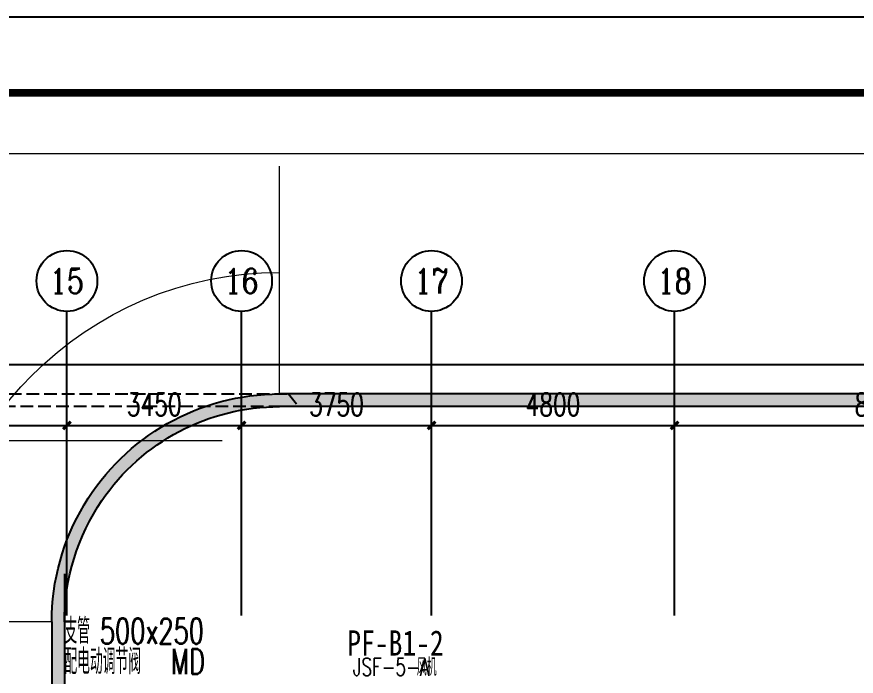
# Model space of a CAD drawing. Extents: x -70335 to 1144202, y 0 to 1100440.
# Drawn here: x 294651 to 311230, y 1012586 to 1025602 of the extents above; entities that cross this region are included whole.
import ezdxf
from ezdxf.enums import TextEntityAlignment as Align

# ---------------------------------------------------------------- set-up
doc = ezdxf.new("R2010")
doc.units = 0
doc.header["$LTSCALE"] = 1000
doc.linetypes.add('__DASH', pattern=[0.35, 0.25, -0.1])
for name, color, linetype in [('3-建筑', 7, 'Continuous'), ('7-地暖标注', 7, 'Continuous'), ('AXIS_TEXT', 7, 'Continuous'), ('BTTK', 7, 'Continuous'), ('PUB_TITLE', 4, 'Continuous'), ('公用-影线', 8, 'Continuous'), ('建筑-墙体', 2, 'Continuous'), ('改过图层标记', 3, 'Continuous'), ('标注-', 4, 'Continuous'), ('覆土', 7, 'Continuous')]:
    doc.layers.add(name, color=color, linetype=linetype)
doc.layers.add('3-深度淡显', color=252, linetype='Continuous', lineweight=0)
doc.styles.add('-黑体', font='', dxfattribs={"width": 0.8})
doc.styles.add('_TCH_AXIS', font='COMPLEX', dxfattribs={"bigfont": 'GBCBIG'})
doc.styles.add('_TCH_DIM_T3', font='SIMPLEX', dxfattribs={"width": 0.7058823529411765, "bigfont": 'GBCBIG'})
doc.styles.add('COMPLEX', font='COMPLEX')
doc.styles.add('HZ(TK)', font='geniso.shx', dxfattribs={"width": 0.9, "bigfont": 'hztxt.shx'})
doc.styles.add('设备标注', font='simplex.shx', dxfattribs={"width": 0.7, "bigfont": 'gbcbig.shx'})
doc.styles.get('-黑体').set_extended_font_data('SimHei')
doc.dimstyles.new('_TCH_ARCH&&150', dxfattribs={"dimtxt": 446.25, "dimasz": 150, "dimexe": 375, "dimexo": 450, "dimgap": 189.375, "dimtad": 1, "dimdec": 0, "dimzin": 0, "dimdsep": 46, "dimtxsty": '_TCH_DIM_T3', "dimblk": 'ARCHTICK', "dimcen": 0.09, "dimclrt": 7, "dimazin": 2, "dimtfac": 1, "dimtdec": 0, "dimtix": 1, "dimtmove": 2, "dimatfit": 3, "dimfxl": 1, "dimtolj": 1, "dimtzin": 0, "dimarcsym": 0})

# ---------------------------------------------------------------- blocks, each defined once
blk = doc.blocks.new('vhtemplate_2019年新竖式图框_A1_1_2', base_point=(-420.5000000000002, 0))
at = {"layer": 'PUB_TITLE', "color": 7}
blk.add_lwpolyline([(-420.5000000000002, 594), (841.0000000000005, 594), (841.0000000000005, 0), (-420.5000000000002, 0)], close=True, dxfattribs=at)
at = {"layer": 'PUB_TITLE', "const_width": 1}
blk.add_lwpolyline([(-395.5000000000002, 10.00000000000023), (831.0000000000005, 10), (831.0000000000005, 584), (-395.5000000000002, 584)], close=True, dxfattribs=at)
at = {"layer": 'BTTK', "color": 4, "style": 'HZ(TK)', "width": 0.9}
for tag, p in [('合作单位', (796.0000000000005, 511.5000003952373)), ('建设单位', (796, 209.5)), ('工程名称', (796.0000000000005, 176.5)), ('子项名称', (805.9999999999995, 160)), ('图纸名称', (796.0000000000005, 141))]:
    blk.add_attdef(tag, text='', height=3.5, dxfattribs=at).set_placement(p, align=Align.MIDDLE_CENTER)
for tag, p in [('注册证书号', (808.5000000000005, 279)), ('注册印章号', (808.5000000000005, 271)), ('设计号', (805.9999999999995, 193)), ('图别', (789.7500000000005, 34)), ('图号', (822.2500000000005, 34)), ('版本号', (789.7500000000005, 26)), ('日期', (822.2500000000005, 26))]:
    blk.add_attdef(tag, text='', height=3.5, dxfattribs=at).set_placement(p, align=Align.MIDDLE)
blk = doc.blocks.new('_ArchTick')
at = {"color": 0, "linetype": 'ByBlock', "const_width": 0.4}
blk.add_lwpolyline([(-0.5, -0.5), (0.5, 0.5)], dxfattribs=at)
blk = doc.blocks.new('*D2883')
at = {"layer": '3-建筑', "color": 0, "lineweight": -2, "transparency": 16777216}
for p, q in [((288441.695100321, 1014237.30649705), (288441.695100321, 1017912.306497499)), ((295641.695100321, 1014237.306497948), (295641.695100321, 1017912.306497499)), ((288441.695100321, 1017537.306497499), (295641.695100321, 1017537.306497499))]:
    blk.add_line(p, q, dxfattribs=at)
at = {"layer": 'Defpoints', "color": 0, "transparency": 16777216}
for p in [(295641.695100321, 1017537.306497499), (288441.695100321, 1013787.30649705), (295641.695100321, 1013787.306497948)]:
    blk.add_point(p, dxfattribs=at)
at = {"layer": '3-建筑', "color": 0, "lineweight": -2, "transparency": 16777216, "xscale": 150, "yscale": 150, "zscale": 150, "rotation": 180}
blk.add_blockref('_ArchTick', (288441.695100321, 1017537.306497499), dxfattribs=at)
at = {"layer": '3-建筑', "color": 0, "lineweight": -2, "transparency": 16777216, "xscale": 150, "yscale": 150, "zscale": 150}
blk.add_blockref('_ArchTick', (295641.695100321, 1017537.306497499), dxfattribs=at)
at = {"layer": '3-建筑', "color": 7, "transparency": 16777216, "insert": (292041.695100321, 1017949.806497499), "char_height": 446.25, "attachment_point": 5, "style": '_TCH_DIM_T3'}
blk.add_mtext('\\A1;7200', dxfattribs=at)
blk = doc.blocks.new('A$C10362422')
at = {"layer": '公用-影线'}
for points in [[(-23607.06078637188, 12676.3449112284), (3272.939213610312, 12676.3449112284), (3272.939213610312, 12926.3449112284), (-23607.06078637188, 12926.3449112284)], [(7522.939213610487, 3626.3449112284), (7772.939213610487, 3626.3449112284), (7772.939213610429, 8676.3449112284), (7522.939213610429, 8676.3449112284)]]:
    blk.add_hatch(color=256, dxfattribs=at).paths.add_polyline_path(points)
h = blk.add_hatch(color=256, dxfattribs=at)
edge = h.paths.add_edge_path()
edge.add_line((6780.431195069745, 10826.3449112284), (6917.904102130968, 10611.91828255495))
edge.add_line((6917.904102130968, 10611.91828255495), (6917.284147888771, 10612.95187179535))
edge.add_line((6917.284147888771, 10612.95187179511), (7131.657379316923, 10741.57581065199))
edge.add_arc((3272.939213610312, 8426.344911227934), 4500.000000000236, 30.96375653207454, 90)
edge.add_line((3272.939213610312, 12926.3449112284), (3272.939213610312, 12676.3449112284))
edge.add_arc((3272.939213610487, 8426.344911227934), 4250.000000000233, 34.38186974878181, 90.00000000000227, ccw=False)
h = blk.add_hatch(color=256, dxfattribs=at)
edge = h.paths.add_edge_path()
edge.add_line((6917.284147888771, 10612.95187179511), (7072.939213610312, 10329.63154229615))
edge.add_arc((3272.939213610371, 8426.3449112284), 4249.999999999988, 0, 26.60468168939792, ccw=False)
edge.add_line((7522.939213610429, 8426.3449112284), (7772.939213610429, 8426.3449112284))
edge.add_arc((3272.939213610371, 8426.3449112284), 4500.000000000058, 0, 30.96375653206907)
edge.add_line((7131.657379317039, 10741.57581065223), (6917.284147888771, 10612.95187179511))
for p, q in [((3272.939213610312, 12926.3449112284), (3272.939213623526, 17426.34491123026)), ((2183.042099779996, 12926.3449112284), (3272.939213610371, 12926.3449112284)), ((2503.31794912141, 12676.3449112284), (3272.939213610312, 12676.3449112284)), ((7772.939213610603, 8426.3449112284), (12672.93921361031, 8426.3449112284))]:
    blk.add_line(p, q)
blk.add_lwpolyline([(12672.93921361031, 12676.3449112284), (12822.93921361031, 12676.3449112284), (12822.93921361031, 17676.34491123026), (-23857.90825815528, 17676.34491123026), (-23857.90825815528, 12676.3449112284), (3272.939213610312, 12676.3449112284)])
blk.add_arc((3272.939213610371, 8426.3449112284), 6900, 0, 90)
at = {"layer": '建筑-墙体'}
for p, q in [((-23857.90825815528, 12926.3449112284), (3272.939213610312, 12926.3449112284)), ((-23857.90825815528, 12676.3449112284), (3272.939213610312, 12676.3449112284)), ((7522.939213610429, 9376.3449112284), (7522.939213611477, 3626.344911205117)), ((7772.939213610429, 8426.3449112284), (7772.939213612408, 3626.344911205117))]:
    blk.add_line(p, q, dxfattribs=at)
for centre, radius, start, end in [((3272.939213610312, 8426.344911227934), 4500.000000000233, 30.96375652463808, 90), ((3272.939213610312, 8426.344911227934), 4250.000000000254, 34.38186975541019, 90), ((3272.939213612117, 8426.3449112284), 4249.999999998312, 0, 34.38186975541019), ((3272.939213610312, 8426.3449112284), 4500.000000000058, 0, 30.96375652463808)]:
    blk.add_arc(centre, radius, start, end, dxfattribs=at)
at = {"layer": '覆土', "linetype": '__DASH'}
blk.add_lwpolyline([(2888.128581365861, 12676.3449112284), (12822.93921361031, 12676.3449112284), (12822.93921361031, 12926.3449112284), (3096.512878976762, 12926.3449112284)], close=True, dxfattribs=at)
blk = doc.blocks.new('*D2853')
at = {"layer": '3-建筑', "color": 0, "lineweight": -2, "transparency": 16777216}
for p, q in [((288441.6951005976, 1014237.304757954), (288441.6951005976, 1017912.30475834)), ((295641.6951005976, 1014237.304758726), (295641.6951005976, 1017912.30475834)), ((288441.6951005976, 1017537.30475834), (295641.6951005976, 1017537.30475834))]:
    blk.add_line(p, q, dxfattribs=at)
at = {"layer": 'Defpoints', "color": 0, "transparency": 16777216}
for p in [(295641.6951005976, 1017537.30475834), (288441.6951005976, 1013787.304757954), (295641.6951005976, 1013787.304758726)]:
    blk.add_point(p, dxfattribs=at)
at = {"layer": '3-建筑', "color": 0, "lineweight": -2, "transparency": 16777216, "xscale": 150, "yscale": 150, "zscale": 150, "rotation": 180}
blk.add_blockref('_ArchTick', (288441.6951005976, 1017537.30475834), dxfattribs=at)
at = {"layer": '3-建筑', "color": 0, "lineweight": -2, "transparency": 16777216, "xscale": 150, "yscale": 150, "zscale": 150}
blk.add_blockref('_ArchTick', (295641.6951005976, 1017537.30475834), dxfattribs=at)
at = {"layer": '3-建筑', "color": 7, "transparency": 16777216, "insert": (292041.6951005976, 1017949.80475834), "char_height": 446.25, "attachment_point": 5, "style": '_TCH_DIM_T3'}
blk.add_mtext('\\A1;7200', dxfattribs=at)
blk = doc.blocks.new('*D2854')
at = {"layer": '3-建筑', "color": 0, "lineweight": -2, "transparency": 16777216}
for p, q in [((295641.6951005976, 1014237.304758726), (295641.6951005976, 1017912.304758911)), ((299091.6951021685, 1014237.304759096), (299091.6951021685, 1017912.304758911)), ((295641.6951005976, 1017537.304758911), (299091.6951021685, 1017537.304758911))]:
    blk.add_line(p, q, dxfattribs=at)
at = {"layer": 'Defpoints', "color": 0, "transparency": 16777216}
for p in [(299091.6951021685, 1017537.304758911), (295641.6951005976, 1013787.304758726), (299091.6951021685, 1013787.304759096)]:
    blk.add_point(p, dxfattribs=at)
at = {"layer": '3-建筑', "color": 0, "lineweight": -2, "transparency": 16777216, "xscale": 150, "yscale": 150, "zscale": 150, "rotation": 180}
blk.add_blockref('_ArchTick', (295641.6951005976, 1017537.304758911), dxfattribs=at)
at = {"layer": '3-建筑', "color": 0, "lineweight": -2, "transparency": 16777216, "xscale": 150, "yscale": 150, "zscale": 150}
blk.add_blockref('_ArchTick', (299091.6951021685, 1017537.304758911), dxfattribs=at)
at = {"layer": '3-建筑', "color": 7, "transparency": 16777216, "insert": (297366.695101383, 1017949.804758911), "char_height": 446.25, "attachment_point": 5, "style": '_TCH_DIM_T3'}
blk.add_mtext('\\A1;3450', dxfattribs=at)
blk = doc.blocks.new('*D2855')
at = {"layer": '3-建筑', "color": 0, "lineweight": -2, "transparency": 16777216}
for p, q in [((299091.6951021687, 1014237.304759096), (299091.6951021687, 1017912.304759298)), ((302841.6951005978, 1014237.304759499), (302841.6951005978, 1017912.304759298)), ((299091.6951021687, 1017537.304759298), (302841.6951005978, 1017537.304759298))]:
    blk.add_line(p, q, dxfattribs=at)
at = {"layer": 'Defpoints', "color": 0, "transparency": 16777216}
for p in [(302841.6951005978, 1017537.304759298), (299091.6951021687, 1013787.304759096), (302841.6951005978, 1013787.304759499)]:
    blk.add_point(p, dxfattribs=at)
at = {"layer": '3-建筑', "color": 0, "lineweight": -2, "transparency": 16777216, "xscale": 150, "yscale": 150, "zscale": 150, "rotation": 180}
blk.add_blockref('_ArchTick', (299091.6951021687, 1017537.304759298), dxfattribs=at)
at = {"layer": '3-建筑', "color": 0, "lineweight": -2, "transparency": 16777216, "xscale": 150, "yscale": 150, "zscale": 150}
blk.add_blockref('_ArchTick', (302841.6951005978, 1017537.304759298), dxfattribs=at)
at = {"layer": '3-建筑', "color": 7, "transparency": 16777216, "insert": (300966.6951013833, 1017949.804759298), "char_height": 446.25, "attachment_point": 5, "style": '_TCH_DIM_T3'}
blk.add_mtext('\\A1;3750', dxfattribs=at)
blk = doc.blocks.new('*D2856')
at = {"layer": '3-建筑', "color": 0, "lineweight": -2, "transparency": 16777216}
for p, q in [((302841.6951005976, 1014237.304759499), (302841.6951005976, 1017912.304759757)), ((307641.6951005973, 1014237.304760014), (307641.6951005973, 1017912.304759757)), ((302841.6951005976, 1017537.304759757), (307641.6951005973, 1017537.304759757))]:
    blk.add_line(p, q, dxfattribs=at)
at = {"layer": 'Defpoints', "color": 0, "transparency": 16777216}
for p in [(307641.6951005973, 1017537.304759757), (302841.6951005976, 1013787.304759499), (307641.6951005973, 1013787.304760014)]:
    blk.add_point(p, dxfattribs=at)
at = {"layer": '3-建筑', "color": 0, "lineweight": -2, "transparency": 16777216, "xscale": 150, "yscale": 150, "zscale": 150, "rotation": 180}
blk.add_blockref('_ArchTick', (302841.6951005976, 1017537.304759757), dxfattribs=at)
at = {"layer": '3-建筑', "color": 0, "lineweight": -2, "transparency": 16777216, "xscale": 150, "yscale": 150, "zscale": 150}
blk.add_blockref('_ArchTick', (307641.6951005973, 1017537.304759757), dxfattribs=at)
at = {"layer": '3-建筑', "color": 7, "transparency": 16777216, "insert": (305241.6951005975, 1017949.804759757), "char_height": 446.25, "attachment_point": 5, "style": '_TCH_DIM_T3'}
blk.add_mtext('\\A1;4800', dxfattribs=at)
blk = doc.blocks.new('*D2857')
at = {"layer": '3-建筑', "color": 0, "lineweight": -2, "transparency": 16777216}
for p, q in [((307641.6951005973, 1014237.304760014), (307641.6951005973, 1017912.304760454)), ((315841.6951005976, 1014237.304760894), (315841.6951005976, 1017912.304760454)), ((307641.6951005973, 1017537.304760454), (315841.6951005976, 1017537.304760454))]:
    blk.add_line(p, q, dxfattribs=at)
at = {"layer": 'Defpoints', "color": 0, "transparency": 16777216}
for p in [(315841.6951005976, 1017537.304760454), (307641.6951005973, 1013787.304760014), (315841.6951005976, 1013787.304760894)]:
    blk.add_point(p, dxfattribs=at)
at = {"layer": '3-建筑', "color": 0, "lineweight": -2, "transparency": 16777216, "xscale": 150, "yscale": 150, "zscale": 150, "rotation": 180}
blk.add_blockref('_ArchTick', (307641.6951005973, 1017537.304760454), dxfattribs=at)
at = {"layer": '3-建筑', "color": 0, "lineweight": -2, "transparency": 16777216, "xscale": 150, "yscale": 150, "zscale": 150}
blk.add_blockref('_ArchTick', (315841.6951005976, 1017537.304760454), dxfattribs=at)
at = {"layer": '3-建筑', "color": 7, "transparency": 16777216, "insert": (311741.6951005975, 1017949.804760454), "char_height": 446.25, "attachment_point": 5, "style": '_TCH_DIM_T3'}
blk.add_mtext('\\A1;8200', dxfattribs=at)
blk = doc.blocks.new('_AXISO')
blk.add_circle((0, 0), 0.5)
at = {"layer": 'AXIS_TEXT', "style": 'COMPLEX', "width": 1.041666666666667}
blk.add_attdef('A', text='', height=0.56, dxfattribs=at).set_placement((-0.25, -0.28), (0.25, -0.28), align=Align.FIT)
blk = doc.blocks.new('*D2881')
at = {"layer": '3-建筑', "color": 0, "lineweight": -2, "transparency": 16777216}
for p, q in [((200041.6951001994, 1014237.304748466), (200041.6951001994, 1019112.304757135)), ((339041.6951047478, 1014237.304765805), (339041.6951047478, 1019112.304757135)), ((200041.6951001994, 1018737.304757135), (339041.6951047478, 1018737.304757135))]:
    blk.add_line(p, q, dxfattribs=at)
at = {"layer": 'Defpoints', "color": 0, "transparency": 16777216}
for p in [(339041.6951047478, 1018737.304757135), (200041.6951001994, 1013787.304748466), (339041.6951047478, 1013787.304765805)]:
    blk.add_point(p, dxfattribs=at)
at = {"layer": '3-建筑', "color": 0, "lineweight": -2, "transparency": 16777216, "xscale": 150, "yscale": 150, "zscale": 150, "rotation": 180}
blk.add_blockref('_ArchTick', (200041.6951001994, 1018737.304757135), dxfattribs=at)
at = {"layer": '3-建筑', "color": 0, "lineweight": -2, "transparency": 16777216, "xscale": 150, "yscale": 150, "zscale": 150}
blk.add_blockref('_ArchTick', (339041.6951047478, 1018737.304757135), dxfattribs=at)
at = {"layer": '3-建筑', "color": 7, "transparency": 16777216, "insert": (269541.6951024736, 1019149.804757135), "char_height": 446.25, "attachment_point": 5, "style": '_TCH_DIM_T3'}
blk.add_mtext('\\A1;139000', dxfattribs=at)

msp = doc.modelspace()

# ---------------------------------------------------------------- linework, layer by layer
at = {"layer": '3-建筑'}
for p, q in [((295641.6951005976, 1013787.304758726), (295641.6950999536, 1019787.304758726)), ((299091.6951021685, 1013787.304759097), (299091.6951015247, 1019787.304759097)), ((302841.6951005976, 1013787.304759499), (302841.6950999536, 1019787.304759499)), ((307641.6951005976, 1013787.304760014), (307641.6950999536, 1019787.304760014))]:
    msp.add_line(p, q, dxfattribs=at)
at = {"layer": '3-深度淡显'}
msp.add_lwpolyline([(289616.1742004133, 1017238.30475377), (293992.7420415559, 1017238.30475377), (294107.3926653499, 1017553.30475377), (294218.4786631961, 1016923.30475377), (294330.2420415559, 1017238.30475377), (298706.8098826986, 1017238.30475377)], dxfattribs=at)

# ---------------------------------------------------------------- block references
at = {"layer": '3-建筑'}
ref = msp.add_blockref('_AXISO', (295641.6950998893, 1020387.304758726), dxfattribs=dict(at, xscale=1200, yscale=1200, zscale=1200))
ref.add_attrib('A', '15', dxfattribs={"layer": 'AXIS_TEXT', "height": 492.6682422075481, "style": '_TCH_AXIS'}).set_placement((295301.5194088412, 1020140.970637622), (295981.8707909374, 1020140.970637622), align=Align.FIT)
ref = msp.add_blockref('_AXISO', (299091.6951014602, 1020387.304759097), dxfattribs=dict(at, xscale=1200, yscale=1200, zscale=1200))
ref.add_attrib('A', '16', dxfattribs={"layer": 'AXIS_TEXT', "height": 492.668242207548, "style": '_TCH_AXIS'}).set_placement((298751.5194104123, 1020140.970637993), (299431.8707925081, 1020140.970637993), align=Align.FIT)
ref = msp.add_blockref('_AXISO', (302841.6950998893, 1020387.304759499), dxfattribs=dict(at, xscale=1200, yscale=1200, zscale=1200))
ref.add_attrib('A', '17', dxfattribs={"layer": 'AXIS_TEXT', "height": 492.668242207548, "style": '_TCH_AXIS'}).set_placement((302501.5194088412, 1020140.970638395), (303181.8707909374, 1020140.970638395), align=Align.FIT)
ref = msp.add_blockref('_AXISO', (307641.6950998893, 1020387.304760014), dxfattribs=dict(at, xscale=1200, yscale=1200, zscale=1200))
ref.add_attrib('A', '18', dxfattribs={"layer": 'AXIS_TEXT', "height": 492.668242207548, "style": '_TCH_AXIS'}).set_placement((307301.5194088412, 1020140.97063891), (307981.8707909374, 1020140.97063891), align=Align.FIT)
at = {"layer": '3-深度淡显', "xscale": -1}
msp.add_blockref('A$C10362422', (303114.6343239336, 1005230.299135514), dxfattribs=at)
at = {"layer": '改过图层标记', "xscale": 150, "yscale": 150, "zscale": 150}
msp.add_blockref('vhtemplate_2019年新竖式图框_A1_1_2', (179665.0778435183, 936502.0708454812), dxfattribs=at)

# ---------------------------------------------------------------- texts
at = {"layer": '7-地暖标注', "color": 4, "style": '-黑体', "width": 0.8}
msp.add_text('PF-B1-2', height=500, rotation=359.9999999392197, dxfattribs=at).set_placement((302130.7414388782, 1013242.17508197, -4009.800000000001), align=Align.MIDDLE)
at = {"layer": '标注-', "color": 2, "style": '设备标注', "width": 0.7}
for s, height, p in [('支管', 500, (295592.1137702686, 1013226.376364328)), ('500x250', 500, (296292.1137702686, 1013226.376364328)), ('配电动调节阀', 500, (295592.1137702686, 1012626.376364328)), ('MD', 500, (297692.1137702686, 1012626.376364328)), ('JSF-5-A', 350, (301290.0939710821, 1012594.64294932)), ('风机', 350, (302550.0939710821, 1012594.64294932))]:
    msp.add_text(s, height=height, dxfattribs=at).set_placement(p)

# ---------------------------------------------------------------- dimensions: what is measured, and where the dimension line sits
at = {"layer": '3-建筑'}
for p1, p2, distance, picture, middle in [((200041.6951001994, 1013787.304748466), (339041.6951047478, 1013787.304765805), 4949.999991329969, '*D2881', (269541.6951024736, 1019149.804757135)), ((288441.695100321, 1013787.30649705), (295641.695100321, 1013787.306497948), 3749.999999550986, '*D2883', (292041.695100321, 1017949.806497499)), ((288441.6951005976, 1013787.304757954), (295641.6951005976, 1013787.304758726), 3749.999999613967, '*D2853', (292041.6951005976, 1017949.80475834)), ((295641.6951005976, 1013787.304758726), (299091.6951021685, 1013787.304759096), 3749.999999815016, '*D2854', (297366.695101383, 1017949.804758911)), ((299091.6951021687, 1013787.304759096), (302841.6951005978, 1013787.304759499), 3749.9999997989507, '*D2855', (300966.6951013833, 1017949.804759298)), ((302841.6951005976, 1013787.304759499), (307641.6951005973, 1013787.304760014), 3749.999999742955, '*D2856', (305241.6951005975, 1017949.804759757)), ((307641.6951005973, 1013787.304760014), (315841.6951005976, 1013787.304760894), 3749.99999955995, '*D2857', (311741.6951005975, 1017949.804760454))]:
    dim = msp.add_aligned_dim(p1=p1, p2=p2, distance=distance, dimstyle='_TCH_ARCH&&150', dxfattribs=at)
    dim.commit()
    dim.dimension.update_dxf_attribs({"geometry": picture, "text_midpoint": middle})

doc.saveas('drawing.dxf')
